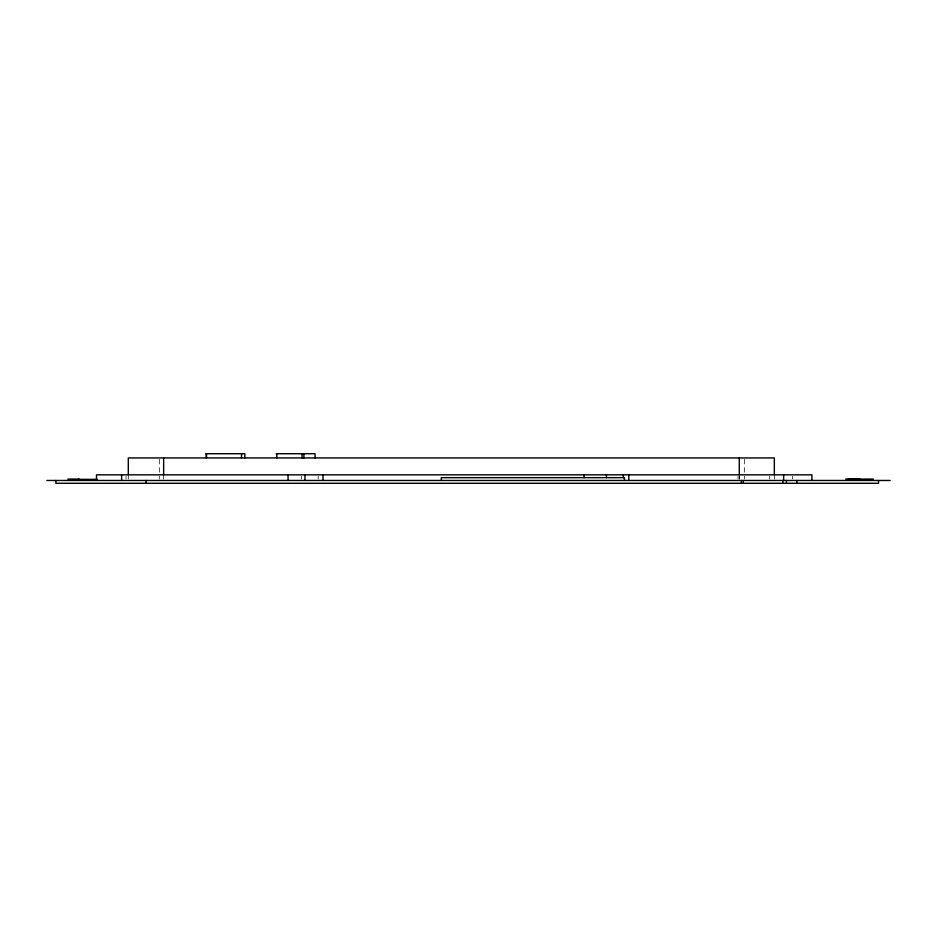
<?xml version="1.0" encoding="UTF-8"?>
<svg xmlns="http://www.w3.org/2000/svg" width="937" height="937" viewBox="0 0 937 937"><rect width="100%" height="100%" fill="white"/><g stroke="black" fill="none" stroke-linecap="round" stroke-linejoin="round"><path stroke-width="0.7" stroke-dasharray="4.68 3.51" d="M792.351 476.242L792.351 479.065M774.337 474.836L774.337 479.065M769.418 476.242L769.418 479.065M744.329 459.341L744.329 473.431M744.329 476.242L744.329 479.065M739.656 476.242L739.656 479.065M739.27 476.242L739.27 479.065M738.063 476.242L738.063 479.065M318.193 476.242L318.193 479.065M301.351 476.242L301.351 479.065M163.647 476.242L163.647 479.065M159.302 459.341L159.302 473.431M159.302 476.242L159.302 479.065M128.31 476.242L128.31 479.065M126.062 476.242L126.062 479.065"/><path stroke-width="1.41" d="M205.988 453.707L244.838 453.707L244.838 457.935M276.216 453.707L315.066 453.707L315.066 457.935M848.383 478.784L859.651 478.784M67.862 479.065L79.118 479.065M845.713 479.065L873.401 479.065M78.228 479.346L97.132 479.346M46.85 480.47L890.15 480.47M878.531 480.47L878.531 483.293L55.892 483.293L55.892 480.47M811.922 480.47L811.922 474.836L96.499 474.836L96.499 480.47M796.825 480.47L796.825 483.293M786.424 480.47L786.424 483.293M783.637 474.836L783.637 480.47M782.793 480.47L782.793 483.293M774.337 474.836L774.337 457.935L128.31 457.935L128.31 474.836M743.299 480.47L743.299 483.293M741.343 480.47L741.343 483.293M739.27 457.935L739.27 474.836M628.797 474.836L628.797 480.47M624.452 480.47L624.452 477.659L441.327 477.659L441.327 480.47M623.328 474.836L623.328 477.659M606.415 474.836L606.415 477.659M584.079 474.836L584.079 477.659M322.996 474.836L322.996 480.47M304.97 474.836L304.97 480.47M303.893 453.707L303.893 457.935M302.077 453.707L302.077 457.935M288.069 474.836L288.069 480.47M276.778 453.707L276.778 457.935M241.535 453.707L241.535 457.935M206.55 453.707L206.55 457.935M206.281 453.707L206.281 457.935M163.647 457.935L163.647 474.836M146.043 480.47L146.043 483.293M121.623 474.836L121.623 480.47"/></g></svg>
